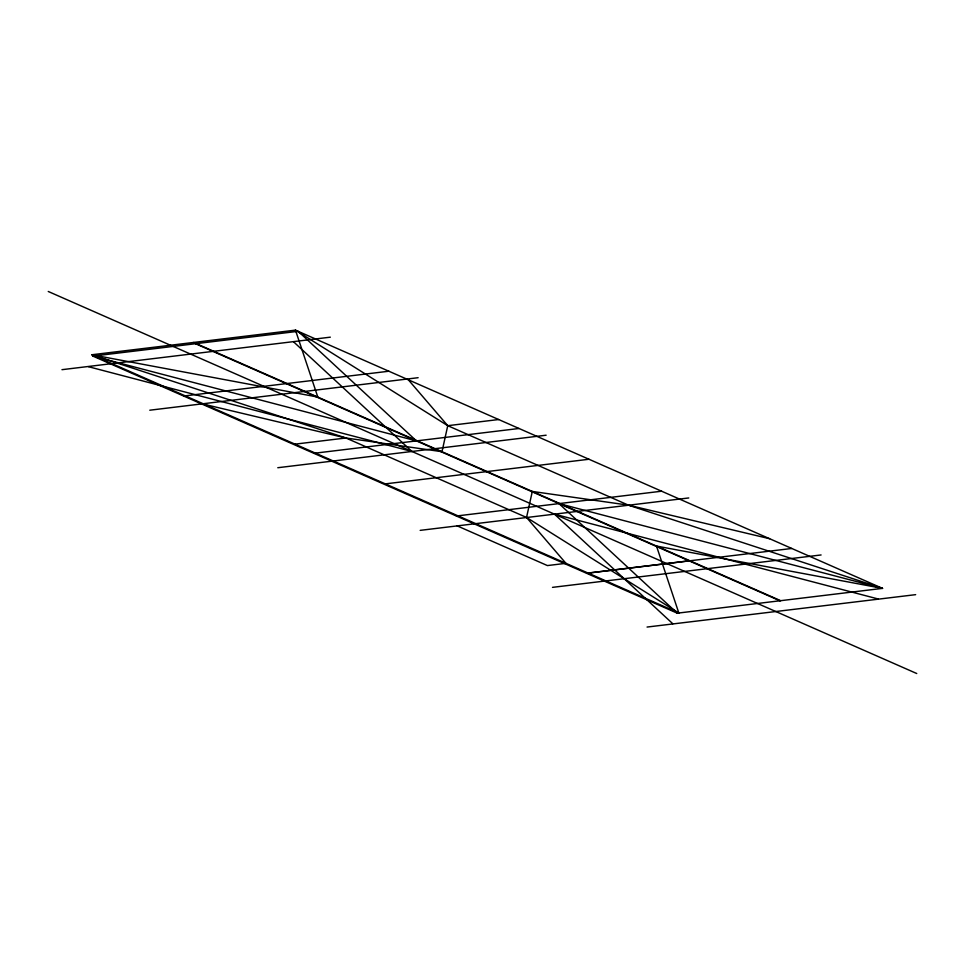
<?xml version="1.0" encoding="UTF-8"?>
<svg xmlns="http://www.w3.org/2000/svg" width="965" height="965" viewBox="0 0 965 965"><rect width="100%" height="100%" fill="white"/><g stroke="black" fill="none" stroke-linecap="round" stroke-linejoin="round"><path stroke-width="1.45" d="M408.352 379.8L447.748 425.686L441.994 451.704L345.916 437.989L204.689 404.419M92.917 356.121L298.137 331.309L416.458 440.909L92.917 356.121L677.285 613.185L882.505 588.373L295.459 330.139L91.796 354.758L678.829 612.992L656.49 546.057L882.505 588.373L628.384 505.141L447.748 425.686L295.459 330.139L317.811 397.073L91.796 354.758L345.916 437.989L526.54 517.457L678.829 612.992M61.965 369.679L330.332 337.171M183.664 396.036L388.871 371.223M149.78 410.209L418.135 377.701M295 444.153L345.916 437.989M447.748 425.686L498.676 419.534M313.854 453.309L519.025 428.484M277.787 467.723L546.142 435.215M385.312 483.875L588.988 459.256M456.397 516.01L661.616 491.209M420.173 530.364L688.769 497.952M791.77 548.47L586.551 573.27L689.131 560.846M552.499 587.359L821.094 554.959M647.057 627.057L915.652 594.657M769.612 538.711L628.384 505.141L532.306 491.438L526.54 517.457L565.936 563.331L547.42 565.574L457.108 525.841M88.418 366.688L411.971 451.475L293.637 341.875M882.505 588.373L558.964 503.585L677.285 613.185M878.005 598.939L554.465 514.152L672.798 623.752M193.627 342.454L780.673 600.688M195.521 343.721L779.901 600.785M48.25 291.478L916.75 673.522"/></g></svg>
